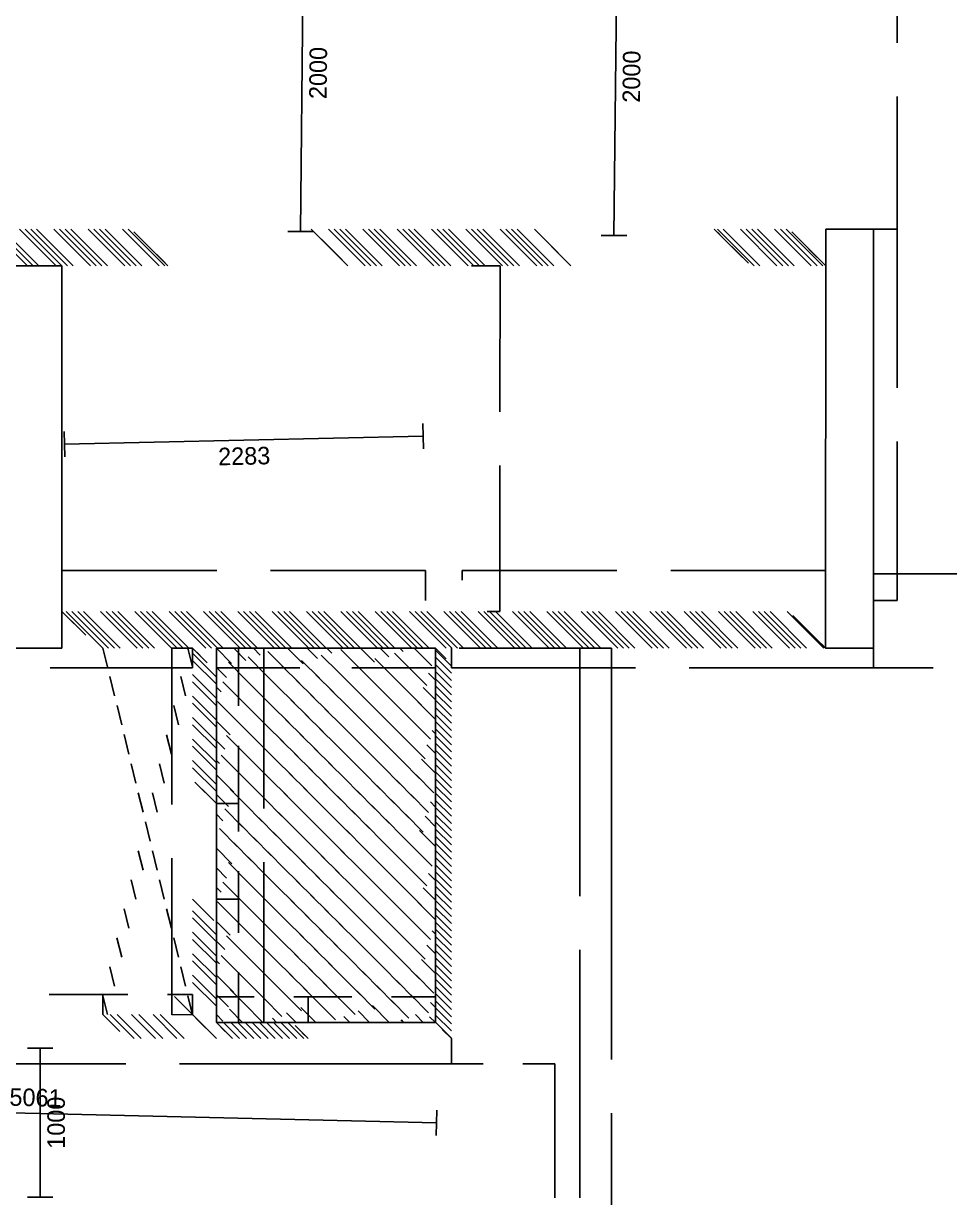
# Model space of a CAD drawing. Header units: metres. Extents: x -20.8 to 16.7, y -14.9 to 14.7.
# Drawn here: x -2.85 to 2.97, y -8.81 to -1.44 of the extents above; entities that cross this region are included whole.
import ezdxf
from ezdxf.enums import TextEntityAlignment as Align

# ---------------------------------------------------------------- set-up
doc = ezdxf.new("R2010")
doc.units = ezdxf.units.M
for name, color, linetype in [('CAD_DIM_TEXT', 3, 'Continuous'), ('CAD_DIM_WALL_TO_WALL', 1, 'Continuous'), ('CAD_PLAN_WALLS', 8, 'Continuous')]:
    doc.layers.add(name, color=color, linetype=linetype)

msp = doc.modelspace()

# ---------------------------------------------------------------- linework, layer by layer
at = {"layer": 'CAD_DIM_WALL_TO_WALL'}
for p, q in [((-1.0861, -0.7546), (-1.1063, -2.7462)), ((0.882, -0.7746), (0.8617, -2.7716)), ((-1.1863, -2.7454), (-1.0263, -2.747)), ((0.7817, -2.7708), (0.9417, -2.7724)), ((-0.3376, -3.9504), (-0.334, -4.1104)), ((-2.5912, -4.0006), (-2.5877, -4.1606)), ((-0.3358, -4.0304), (-2.5895, -4.0806)), ((-2.8212, -7.8728), (-2.6612, -7.8729)), ((-2.7412, -7.8729), (-2.7417, -8.807)), ((-5.2937, -8.2234), (-0.2526, -8.3402)), ((-0.2545, -8.4201), (-0.2508, -8.2602)), ((-2.8217, -8.807), (-2.6617, -8.8071))]:
    msp.add_line(p, q, dxfattribs=at)
at = {"layer": 'CAD_PLAN_WALLS'}
for p, q in [((2.6409, -0.7304), (2.6409, -1.5618)), ((2.6409, -1.8995), (2.6409, -2.7309)), ((-3.0514, -2.7307), (-2.8214, -2.9608)), ((-3.0155, -2.7307), (-2.7854, -2.9608)), ((-2.9796, -2.7307), (-2.7495, -2.9608)), ((-2.8718, -2.7307), (-2.6417, -2.9608)), ((-2.8358, -2.7307), (-2.6058, -2.9608)), ((-2.7999, -2.7307), (-2.5699, -2.9608)), ((-2.764, -2.7307), (-2.5339, -2.9608)), ((-2.6562, -2.7307), (-2.4261, -2.9608)), ((-2.6203, -2.7307), (-2.3902, -2.9608)), ((-2.5843, -2.7307), (-2.3543, -2.9608)), ((-2.5484, -2.7307), (-2.3184, -2.9608)), ((-2.4406, -2.7307), (-2.2106, -2.9608)), ((-2.4047, -2.7307), (-2.1746, -2.9608)), ((-2.3688, -2.7307), (-2.1387, -2.9608)), ((-2.3328, -2.7307), (-2.1028, -2.9608)), ((-2.225, -2.7308), (-1.995, -2.9608)), ((-2.1891, -2.7308), (-1.9591, -2.9608)), ((-2.1532, -2.7473), (-1.9397, -2.9608)), ((-2.1173, -2.7833), (-1.9397, -2.9608)), ((-1.0395, -2.7308), (-0.9171, -2.8532)), ((-1.0395, -2.7308), (-0.8812, -2.8891)), ((-1.0395, -2.7308), (-0.8453, -2.925)), ((-1.0395, -2.7308), (-1.0249, -2.7454)), ((-1.0394, -2.7308), (-0.8093, -2.9608)), ((-0.9316, -2.7308), (-0.7016, -2.9608)), ((-0.8957, -2.7308), (-0.6656, -2.9608)), ((-0.8597, -2.7308), (-0.6297, -2.9608)), ((-0.8238, -2.7308), (-0.5938, -2.9608)), ((-0.716, -2.7308), (-0.486, -2.9608)), ((-0.6801, -2.7308), (-0.4501, -2.9608)), ((-0.6442, -2.7308), (-0.4141, -2.9608)), ((-0.6082, -2.7308), (-0.3782, -2.9608)), ((-0.5005, -2.7308), (-0.2704, -2.9609)), ((-0.4645, -2.7308), (-0.2345, -2.9609)), ((-0.4286, -2.7308), (-0.1986, -2.9609)), ((-0.3927, -2.7308), (-0.1626, -2.9609)), ((-0.2849, -2.7308), (-0.0548, -2.9609)), ((-0.249, -2.7308), (-0.0189, -2.9609)), ((-0.213, -2.7308), (0.017, -2.9609)), ((-0.1771, -2.7308), (0.053, -2.9609)), ((-0.0693, -2.7308), (0.1607, -2.9609)), ((-0.0334, -2.7308), (0.1967, -2.9609)), ((0.0026, -2.7308), (0.2326, -2.9609)), ((0.0385, -2.7308), (0.2685, -2.9609)), ((0.1463, -2.7308), (0.3763, -2.9609)), ((0.1822, -2.7308), (0.4122, -2.9609)), ((0.2181, -2.7308), (0.4482, -2.9609)), ((0.2541, -2.7308), (0.4841, -2.9609)), ((0.3618, -2.7319), (0.5908, -2.9609)), ((0.3978, -2.7678), (0.5908, -2.9609)), ((1.491, -2.7308), (1.6698, -2.9096)), ((1.491, -2.7308), (1.7057, -2.9455)), ((1.491, -2.7308), (1.526, -2.7659)), ((1.491, -2.7308), (1.562, -2.8018)), ((1.5116, -2.7308), (1.7416, -2.9609)), ((1.5475, -2.7308), (1.7775, -2.9609)), ((1.6553, -2.7308), (1.8853, -2.9609)), ((1.6912, -2.7308), (1.9213, -2.9609)), ((1.7271, -2.7308), (1.9572, -2.9609)), ((1.7631, -2.7308), (1.9931, -2.9609)), ((1.8709, -2.7309), (2.1009, -2.9609)), ((1.9068, -2.7309), (2.1368, -2.9609)), ((1.9427, -2.7309), (2.1728, -2.9609)), ((1.9786, -2.7484), (2.1912, -2.9609)), ((2.1911, -5.3614), (2.1912, -2.7309)), ((2.1912, -2.7309), (2.4912, -2.7309)), ((2.4912, -2.7309), (2.6409, -2.7309)), ((2.4912, -2.7309), (2.6409, -2.7309)), ((2.4912, -2.7309), (2.4912, -5.3614)), ((2.6409, -2.7308), (2.6409, -3.7273)), ((0.4337, -2.8037), (0.5908, -2.9609)), ((0.4696, -2.8397), (0.5908, -2.9609)), ((2.0864, -2.8562), (2.1912, -2.9609)), ((-2.0095, -2.8911), (-1.9397, -2.9608)), ((-1.9735, -2.927), (-1.9397, -2.9608)), ((2.1224, -2.8921), (2.1912, -2.9609)), ((2.1583, -2.928), (2.1912, -2.9609)), ((-2.9049, -2.9608), (-2.6049, -2.9608)), ((-2.6049, -2.9608), (-2.6049, -5.3613)), ((-0.0326, -2.9609), (0.1461, -2.9609)), ((0.1461, -2.9608), (0.146, -3.8773)), ((2.6409, -4.065), (2.6408, -5.0614)), ((0.146, -4.2149), (0.146, -5.1314)), ((-2.605, -4.8738), (-1.6325, -4.8738)), ((-2.6049, -4.8737), (-2.6049, -4.9354)), ((-1.2944, -4.8738), (-0.3219, -4.8738)), ((-0.3219, -4.8738), (-0.3219, -5.0613)), ((-0.0919, -4.8738), (-0.0919, -4.9355)), ((-0.0919, -4.8738), (0.8806, -4.8739)), ((1.2187, -4.8739), (2.1912, -4.8739)), ((2.1911, -4.8738), (2.1911, -5.0614)), ((2.4911, -4.8953), (3.4476, -4.8954)), ((2.4912, -4.8953), (2.4912, -5.0614)), ((2.4912, -5.0614), (2.6409, -5.0614)), ((-2.6049, -5.1313), (-2.4554, -5.2808)), ((-2.6049, -5.1313), (-2.4913, -5.2449)), ((-2.6049, -5.1313), (-2.5273, -5.2089)), ((-2.6049, -5.1313), (-2.5632, -5.173)), ((-2.5777, -5.1313), (-2.3476, -5.3613)), ((-2.5418, -5.1313), (-2.3117, -5.3613)), ((-2.5058, -5.1313), (-2.2758, -5.3613)), ((-2.4699, -5.1313), (-2.2398, -5.3613)), ((-2.3621, -5.1313), (-2.1321, -5.3613)), ((-2.3262, -5.1313), (-2.0961, -5.3613)), ((-2.2902, -5.1313), (-2.0602, -5.3613)), ((-2.2543, -5.1313), (-2.0243, -5.3613)), ((-2.1465, -5.1313), (-1.9165, -5.3613)), ((-2.1106, -5.1313), (-1.8806, -5.3613)), ((-2.0747, -5.1313), (-1.8446, -5.3613)), ((-2.0387, -5.1313), (-1.8087, -5.3613)), ((-1.931, -5.1313), (-1.7009, -5.3613)), ((-1.895, -5.1313), (-1.665, -5.3613)), ((-1.8591, -5.1313), (-1.6291, -5.3613)), ((-1.8232, -5.1313), (-1.5931, -5.3613)), ((-1.7154, -5.1313), (-1.4853, -5.3614)), ((-1.6795, -5.1313), (-1.4494, -5.3614)), ((-1.6435, -5.1313), (-1.4135, -5.3614)), ((-1.6076, -5.1313), (-1.3776, -5.3614)), ((-1.4998, -5.1313), (-1.2698, -5.3614)), ((-1.4639, -5.1313), (-1.2338, -5.3614)), ((-1.428, -5.1313), (-1.1979, -5.3614)), ((-1.392, -5.1313), (-1.162, -5.3614)), ((-1.2842, -5.1313), (-1.0542, -5.3614)), ((-1.2483, -5.1313), (-1.0183, -5.3614)), ((-1.2124, -5.1313), (-0.9823, -5.3614)), ((-1.1764, -5.1313), (-0.9464, -5.3614)), ((-1.0687, -5.1313), (-0.8386, -5.3614)), ((-1.0327, -5.1313), (-0.8027, -5.3614)), ((-0.9968, -5.1313), (-0.7668, -5.3614)), ((-0.9609, -5.1313), (-0.7308, -5.3614)), ((-0.8531, -5.1313), (-0.623, -5.3614)), ((-0.8172, -5.1313), (-0.5871, -5.3614)), ((-0.7812, -5.1313), (-0.5512, -5.3614)), ((-0.7453, -5.1313), (-0.5153, -5.3614)), ((-0.6375, -5.1313), (-0.4075, -5.3614)), ((-0.6016, -5.1313), (-0.3715, -5.3614)), ((-0.5657, -5.1313), (-0.3356, -5.3614)), ((-0.5297, -5.1313), (-0.2997, -5.3614)), ((-0.4219, -5.1313), (-0.1919, -5.3614)), ((-0.386, -5.1313), (-0.156, -5.3614)), ((-0.3501, -5.1313), (-0.12, -5.3614)), ((-0.3142, -5.1313), (-0.0841, -5.3614)), ((-0.2064, -5.1313), (0.0237, -5.3614)), ((-0.1704, -5.1313), (0.0596, -5.3614)), ((-0.1345, -5.1313), (0.0955, -5.3614)), ((-0.0986, -5.1313), (0.1315, -5.3614)), ((0.0092, -5.1313), (0.2392, -5.3614)), ((0.0451, -5.1313), (0.2752, -5.3614)), ((0.065, -5.1313), (0.146, -5.1313)), ((0.0811, -5.1313), (0.3111, -5.3614)), ((0.117, -5.1313), (0.347, -5.3614)), ((0.2248, -5.1313), (0.4548, -5.3614)), ((0.2607, -5.1313), (0.4907, -5.3614)), ((0.2966, -5.1313), (0.5267, -5.3614)), ((0.3326, -5.1313), (0.5626, -5.3614)), ((0.4404, -5.1313), (0.6704, -5.3614)), ((0.4763, -5.1313), (0.7063, -5.3614)), ((0.5122, -5.1313), (0.7423, -5.3614)), ((0.5481, -5.1313), (0.7782, -5.3614)), ((0.6559, -5.1314), (0.886, -5.3614)), ((0.6919, -5.1314), (0.9219, -5.3614)), ((0.7278, -5.1314), (0.9578, -5.3614)), ((0.7637, -5.1314), (0.9938, -5.3614)), ((0.8715, -5.1314), (1.1015, -5.3614)), ((0.9074, -5.1314), (1.1375, -5.3614)), ((0.9434, -5.1314), (1.1734, -5.3614)), ((0.9793, -5.1314), (1.2093, -5.3614)), ((1.0871, -5.1314), (1.3171, -5.3614)), ((1.123, -5.1314), (1.353, -5.3614)), ((1.1589, -5.1314), (1.389, -5.3614)), ((1.1949, -5.1314), (1.4249, -5.3614)), ((1.3026, -5.1314), (1.5327, -5.3614)), ((1.3386, -5.1314), (1.5686, -5.3614)), ((1.3745, -5.1314), (1.6045, -5.3614)), ((1.4104, -5.1314), (1.6405, -5.3614)), ((1.5182, -5.1314), (1.7483, -5.3614)), ((1.5541, -5.1314), (1.7842, -5.3614)), ((1.5901, -5.1314), (1.8201, -5.3614)), ((1.626, -5.1314), (1.856, -5.3614)), ((1.7338, -5.1314), (1.9638, -5.3614)), ((1.7697, -5.1314), (1.9998, -5.3614)), ((1.8057, -5.1314), (2.0357, -5.3614)), ((1.8416, -5.1314), (2.0716, -5.3614)), ((1.9494, -5.1314), (2.1794, -5.3614)), ((1.9853, -5.1556), (2.1911, -5.3614)), ((2.0212, -5.1915), (2.1911, -5.3614)), ((2.0572, -5.2275), (2.1911, -5.3614)), ((-2.6049, -5.3613), (-2.905, -5.3613)), ((-2.3474, -5.3613), (-2.3185, -5.4793)), ((-1.915, -5.3613), (-1.7848, -5.3613)), ((-1.9149, -5.3613), (-1.915, -6.3428)), ((-1.8136, -5.3613), (-1.7848, -5.4793)), ((-1.7848, -5.3613), (-1.7377, -5.4084)), ((-1.7848, -5.3613), (-1.6928, -5.4533)), ((-1.7848, -5.3613), (-1.7848, -5.4845)), ((-1.6348, -7.7105), (-1.6347, -5.3614)), ((-1.6347, -5.3614), (-1.5393, -5.4568)), ((-1.6347, -5.3614), (-1.4965, -5.3614)), ((-1.6347, -5.3614), (-1.6347, -5.4845)), ((-1.6347, -5.3614), (-1.3373, -5.3614)), ((-1.6347, -5.3614), (-0.2594, -5.3614)), ((-1.5263, -5.3614), (-1.4495, -5.4381)), ((-1.4965, -5.3613), (-1.4965, -5.7242)), ((-1.4028, -5.3614), (-1.3597, -5.4044)), ((-1.3373, -5.3613), (-1.3373, -6.3678)), ((-1.1894, -5.3614), (-1.0902, -5.4606)), ((-1.0659, -5.3614), (-1.0004, -5.4269)), ((-0.9424, -5.3614), (-0.9106, -5.3932)), ((-0.8526, -5.3708), (-0.7403, -5.483)), ((-0.7291, -5.3614), (-0.6411, -5.4494)), ((-0.6056, -5.3614), (-0.5513, -5.4157)), ((-0.4821, -5.3614), (-0.4614, -5.382)), ((-0.3923, -5.3614), (-0.2818, -5.4718)), ((-0.2594, -5.3614), (-0.2595, -7.7106)), ((-0.2594, -5.3614), (-0.2594, -5.4845)), ((-0.2594, -5.3614), (-0.2369, -5.3839)), ((-0.2594, -5.3614), (-0.192, -5.4288)), ((-0.2594, -5.3737), (-0.1594, -5.4737)), ((-0.1594, -5.3614), (-0.1594, -5.4845)), ((-0.1094, -5.3614), (0.6485, -5.3614)), ((-0.1094, -5.3614), (0.8465, -5.3614)), ((0.6484, -5.3614), (0.6484, -6.9189)), ((0.8465, -5.3614), (0.8464, -7.9441)), ((2.1649, -5.3353), (2.1911, -5.3614)), ((2.4912, -5.3614), (2.1911, -5.3614)), ((2.4912, -5.3614), (2.4912, -5.4846)), ((2.4912, -5.3614), (2.4912, -5.4846)), ((-1.7848, -5.3931), (-1.6347, -5.5431)), ((-1.7848, -5.438), (-1.6347, -5.588)), ((-1.5599, -5.4493), (-1.4477, -5.5616)), ((-1.4364, -5.4157), (-1.3242, -5.5279)), ((-1.3129, -5.382), (-1.2007, -5.4943)), ((-1.0996, -5.4381), (-0.9873, -5.5504)), ((-0.9761, -5.4044), (-0.8638, -5.5167)), ((-0.6393, -5.4269), (-0.527, -5.5392)), ((-0.5158, -5.3932), (-0.4035, -5.5055)), ((-0.2594, -5.4186), (-0.1594, -5.5186)), ((-2.678, -5.4844), (-1.7847, -5.4844)), ((-1.6348, -5.4844), (-1.1103, -5.4845)), ((-1.6347, -5.483), (-1.5712, -5.5466)), ((-1.3466, -5.5055), (-1.2343, -5.6178)), ((-1.2231, -5.4718), (-1.1108, -5.5841)), ((-0.8863, -5.4943), (-0.774, -5.6066)), ((-0.7839, -5.4845), (-0.2594, -5.4845)), ((-0.7628, -5.4606), (-0.6505, -5.5729)), ((-0.5494, -5.5167), (-0.4372, -5.629)), ((-0.4259, -5.4831), (-0.3137, -5.5953)), ((-0.3024, -5.5186), (-0.2594, -5.5617)), ((-0.2594, -5.4635), (-0.1594, -5.5636)), ((-0.2594, -5.5084), (-0.1594, -5.6085)), ((-0.1595, -5.4845), (0.9971, -5.4845)), ((1.3347, -5.4845), (2.4912, -5.4845)), ((2.4911, -5.4845), (2.8656, -5.4845)), ((-2.3037, -5.54), (-2.274, -5.6614)), ((-1.8582, -5.54), (-1.8285, -5.6615)), ((-1.7848, -5.5278), (-1.6347, -5.6778)), ((-1.7848, -5.5727), (-1.6347, -5.7228)), ((-1.5936, -5.5728), (-1.4814, -5.6851)), ((-1.4701, -5.5392), (-1.3578, -5.6514)), ((-1.2568, -5.5953), (-1.1445, -5.7076)), ((-1.1333, -5.5616), (-1.021, -5.6739)), ((-1.0098, -5.5279), (-0.8975, -5.6402)), ((-0.7965, -5.5841), (-0.6842, -5.6964)), ((-0.673, -5.5504), (-0.5607, -5.6627)), ((-0.2594, -5.5534), (-0.1594, -5.6534)), ((-0.2594, -5.5983), (-0.1594, -5.6983)), ((-1.7848, -5.6625), (-1.6347, -5.8126)), ((-1.6347, -5.6065), (-1.6049, -5.6364)), ((-1.5038, -5.6627), (-1.3915, -5.775)), ((-1.3803, -5.629), (-1.268, -5.7413)), ((-1.0435, -5.6515), (-0.9312, -5.7637)), ((-0.92, -5.6178), (-0.8077, -5.7301)), ((-0.7066, -5.6739), (-0.5944, -5.7862)), ((-0.5831, -5.6402), (-0.4709, -5.7525)), ((-0.4596, -5.6066), (-0.3474, -5.7188)), ((-0.3361, -5.6085), (-0.2594, -5.6852)), ((-0.2594, -5.6432), (-0.1594, -5.7432)), ((-2.2591, -5.7222), (-2.2294, -5.8436)), ((-1.9027, -5.7222), (-1.873, -5.8436)), ((-1.7848, -5.7075), (-1.6347, -5.8575)), ((-1.6273, -5.6964), (-1.515, -5.8086)), ((-1.2905, -5.7188), (-1.1782, -5.8311)), ((-1.167, -5.6851), (-1.0547, -5.7974)), ((-0.9537, -5.7413), (-0.8414, -5.8536)), ((-0.8301, -5.7076), (-0.7179, -5.8199)), ((-0.4933, -5.7301), (-0.381, -5.8423)), ((-0.3698, -5.6983), (-0.2594, -5.8087)), ((-0.2594, -5.6881), (-0.1594, -5.7881)), ((-0.2594, -5.733), (-0.1594, -5.833)), ((-1.7848, -5.7973), (-1.6347, -5.9473)), ((-1.6347, -5.8199), (-1.5487, -5.9059)), ((-1.5375, -5.7862), (-1.4252, -5.8985)), ((-1.414, -5.7525), (-1.3017, -5.8648)), ((-1.2007, -5.8086), (-1.0884, -5.9209)), ((-1.0772, -5.775), (-0.9649, -5.8872)), ((-0.7403, -5.7974), (-0.628, -5.9097)), ((-0.6168, -5.7637), (-0.5045, -5.876)), ((-0.4035, -5.8199), (-0.2912, -5.9322)), ((-0.2594, -5.7779), (-0.1594, -5.8779)), ((-1.7848, -5.8422), (-1.6347, -5.9922)), ((-1.4477, -5.876), (-1.3354, -5.9883)), ((-1.3242, -5.8423), (-1.2119, -5.9546)), ((-0.9873, -5.8648), (-0.8751, -5.9771)), ((-0.8638, -5.8311), (-0.7516, -5.9434)), ((-0.6505, -5.8872), (-0.5382, -5.9995)), ((-0.527, -5.8536), (-0.4147, -5.9658)), ((-0.28, -5.8779), (-0.2594, -5.8985)), ((-0.2594, -5.8228), (-0.1594, -5.9228)), ((-0.2594, -5.8677), (-0.1594, -5.9678)), ((-2.2146, -5.9043), (-2.1849, -6.0258)), ((-1.9473, -5.9044), (-1.9176, -6.0258)), ((-1.7848, -5.932), (-1.6347, -6.082)), ((-1.6347, -5.9434), (-1.5824, -5.9957)), ((-1.5712, -5.9097), (-1.4589, -6.022)), ((-1.3579, -5.9658), (-1.2456, -6.0781)), ((-1.2344, -5.9321), (-1.1221, -6.0444)), ((-1.1108, -5.8985), (-0.9986, -6.0107)), ((-0.8975, -5.9546), (-0.7852, -6.0669)), ((-0.774, -5.9209), (-0.6617, -6.0332)), ((-0.4372, -5.9434), (-0.3249, -6.0557)), ((-0.3137, -5.9678), (-0.2594, -6.022)), ((-0.2594, -5.9126), (-0.1594, -6.0127)), ((-0.2594, -5.9576), (-0.1594, -6.0576)), ((-1.7848, -5.9769), (-1.6347, -6.127)), ((-1.6049, -6.0332), (-1.4926, -6.1455)), ((-1.4965, -5.9737), (-1.4965, -6.3366)), ((-1.4814, -5.9995), (-1.3691, -6.1118)), ((-1.1445, -6.022), (-1.0323, -6.1342)), ((-1.021, -5.9883), (-0.9088, -6.1006)), ((-0.6842, -6.0108), (-0.5719, -6.123)), ((-0.5607, -5.9771), (-0.4484, -6.0894)), ((-0.2594, -6.0025), (-0.1594, -6.1025)), ((-2.17, -6.0865), (-2.1403, -6.208)), ((-1.9918, -6.0865), (-1.9621, -6.208)), ((-1.7848, -6.0667), (-1.6347, -6.2168)), ((-1.7848, -6.1117), (-1.6347, -6.2617)), ((-1.6347, -6.0669), (-1.6161, -6.0855)), ((-1.3915, -6.0893), (-1.2793, -6.2016)), ((-1.268, -6.0556), (-1.1558, -6.1679)), ((-1.0547, -6.1118), (-0.9424, -6.2241)), ((-0.9312, -6.0781), (-0.8189, -6.1904)), ((-0.8077, -6.0444), (-0.6954, -6.1567)), ((-0.5944, -6.1006), (-0.4821, -6.2129)), ((-0.4709, -6.0669), (-0.3586, -6.1792)), ((-0.3474, -6.0576), (-0.2594, -6.1455)), ((-0.2594, -6.0474), (-0.1594, -6.1474)), ((-0.2594, -6.0923), (-0.1594, -6.1923)), ((-1.6347, -6.1567), (-1.5263, -6.2652)), ((-1.5151, -6.123), (-1.4028, -6.2353)), ((-1.3017, -6.1792), (-1.1894, -6.2914)), ((-1.1782, -6.1455), (-1.0659, -6.2578)), ((-0.8414, -6.1679), (-0.7291, -6.2802)), ((-0.7179, -6.1343), (-0.6056, -6.2465)), ((-0.381, -6.1567), (-0.2688, -6.269)), ((-0.2594, -6.1372), (-0.1594, -6.2372)), ((-0.2594, -6.1821), (-0.1594, -6.2821)), ((-1.7698, -6.2015), (-1.6347, -6.3366)), ((-1.7249, -6.2464), (-1.6347, -6.3366)), ((-1.5487, -6.2465), (-1.4365, -6.3588)), ((-1.4252, -6.2128), (-1.313, -6.3251)), ((-1.0884, -6.2353), (-0.9761, -6.3476)), ((-0.9649, -6.2016), (-0.8526, -6.3139)), ((-0.7516, -6.2578), (-0.6393, -6.37)), ((-0.6281, -6.2241), (-0.5158, -6.3364)), ((-0.5046, -6.1904), (-0.3923, -6.3027)), ((-0.2594, -6.227), (-0.1594, -6.327)), ((-2.1255, -6.2687), (-2.0958, -6.3901)), ((-2.0364, -6.2687), (-2.0067, -6.3901)), ((-1.6347, -6.2802), (-1.56, -6.355)), ((-1.6347, -6.3366), (-1.4965, -6.3366)), ((-1.6347, -6.3366), (-1.4965, -6.3366)), ((-1.4965, -6.3365), (-1.4965, -6.5122)), ((-1.4589, -6.3363), (-1.3466, -6.4486)), ((-1.3354, -6.3027), (-1.2231, -6.4149)), ((-1.2119, -6.269), (-1.0996, -6.3813)), ((-0.9986, -6.3251), (-0.8863, -6.4374)), ((-0.8751, -6.2914), (-0.7628, -6.4037)), ((-0.5382, -6.3139), (-0.426, -6.4262)), ((-0.4147, -6.2802), (-0.3025, -6.3925)), ((-0.2912, -6.327), (-0.2594, -6.3588)), ((-0.2594, -6.2719), (-0.1594, -6.372)), ((-0.2594, -6.3168), (-0.1594, -6.4169)), ((-1.6348, -6.4037), (-1.5937, -6.4448)), ((-1.5824, -6.37), (-1.4701, -6.4823)), ((-1.2456, -6.3925), (-1.1333, -6.5048)), ((-1.1221, -6.3588), (-1.0098, -6.4711)), ((-0.7853, -6.3813), (-0.673, -6.4935)), ((-0.6617, -6.3476), (-0.5495, -6.4599)), ((-0.4484, -6.4037), (-0.3361, -6.516)), ((-0.2594, -6.3618), (-0.1594, -6.4618)), ((-0.2594, -6.4067), (-0.1594, -6.5067)), ((-2.0809, -6.4509), (-2.0513, -6.5723)), ((-2.0809, -6.4509), (-2.0513, -6.5723)), ((-1.4926, -6.4598), (-1.3803, -6.5721)), ((-1.3691, -6.4262), (-1.2568, -6.5384)), ((-1.1558, -6.4823), (-1.0435, -6.5946)), ((-1.0323, -6.4486), (-0.92, -6.5609)), ((-0.9088, -6.4149), (-0.7965, -6.5272)), ((-0.6954, -6.4711), (-0.5832, -6.5834)), ((-0.5719, -6.4374), (-0.4596, -6.5497)), ((-0.3249, -6.4169), (-0.2594, -6.4823)), ((-0.2594, -6.4516), (-0.1594, -6.5516)), ((-1.6161, -6.4935), (-1.5038, -6.6058)), ((-1.4028, -6.5497), (-1.2905, -6.662)), ((-1.2793, -6.516), (-1.167, -6.6283)), ((-0.9424, -6.5385), (-0.8302, -6.6507)), ((-0.8189, -6.5048), (-0.7067, -6.6171)), ((-0.4821, -6.5272), (-0.3698, -6.6395)), ((-0.3586, -6.5067), (-0.2595, -6.6058)), ((-0.2595, -6.5414), (-0.1594, -6.6414)), ((-0.2594, -6.4965), (-0.1594, -6.5965)), ((-1.6348, -6.617), (-1.5375, -6.7143)), ((-1.5263, -6.5834), (-1.414, -6.6956)), ((-1.1895, -6.6058), (-1.0772, -6.7181)), ((-1.0659, -6.5721), (-0.9537, -6.6844)), ((-0.8526, -6.6283), (-0.7403, -6.7406)), ((-0.7291, -6.5946), (-0.6168, -6.7069)), ((-0.6056, -6.5609), (-0.4933, -6.6732)), ((-0.3923, -6.6171), (-0.28, -6.7293)), ((-0.2595, -6.5863), (-0.1594, -6.6863)), ((-0.2595, -6.6312), (-0.1594, -6.7312)), ((-2.1255, -6.633), (-2.0958, -6.7545)), ((-2.0364, -6.633), (-2.0067, -6.7545)), ((-1.915, -6.6804), (-1.915, -7.6619)), ((-1.4365, -6.6732), (-1.3242, -6.7855)), ((-1.3374, -6.7055), (-1.3374, -7.7119)), ((-1.313, -6.6395), (-1.2007, -6.7518)), ((-1.0996, -6.6956), (-0.9874, -6.8079)), ((-0.9761, -6.662), (-0.8639, -6.7742)), ((-0.6393, -6.6844), (-0.527, -6.7967)), ((-0.5158, -6.6507), (-0.4035, -6.763)), ((-0.2595, -6.6761), (-0.1594, -6.7762)), ((-1.6348, -6.7405), (-1.5712, -6.8041)), ((-1.56, -6.7069), (-1.4477, -6.8191)), ((-1.4965, -6.7611), (-1.4965, -6.9367)), ((-1.3466, -6.763), (-1.2344, -6.8753)), ((-1.2231, -6.7293), (-1.1109, -6.8416)), ((-0.8863, -6.7518), (-0.774, -6.8641)), ((-0.7628, -6.7181), (-0.6505, -6.8304)), ((-0.5495, -6.7742), (-0.4372, -6.8865)), ((-0.426, -6.7406), (-0.3137, -6.8528)), ((-0.3025, -6.7762), (-0.2595, -6.8192)), ((-0.2595, -6.721), (-0.1594, -6.8211)), ((-0.2595, -6.766), (-0.1594, -6.866)), ((-2.1701, -6.8152), (-2.1404, -6.9367)), ((-1.9919, -6.8152), (-1.9622, -6.9367)), ((-1.5937, -6.8304), (-1.4814, -6.9426)), ((-1.4702, -6.7967), (-1.3579, -6.909)), ((-1.2568, -6.8528), (-1.1446, -6.9651)), ((-1.1333, -6.8191), (-1.021, -6.9314)), ((-1.0098, -6.7855), (-0.8975, -6.8977)), ((-0.7965, -6.8416), (-0.6842, -6.9539)), ((-0.673, -6.8079), (-0.5607, -6.9202)), ((-0.2595, -6.8109), (-0.1594, -6.9109)), ((-1.6348, -6.864), (-1.6049, -6.8939)), ((-1.5038, -6.9202), (-1.3916, -7.0325)), ((-1.3803, -6.8865), (-1.2681, -6.9988)), ((-1.0435, -6.909), (-0.9312, -7.0212)), ((-0.92, -6.8753), (-0.8077, -6.9876)), ((-0.5832, -6.8978), (-0.4709, -7.01)), ((-0.4597, -6.8641), (-0.3474, -6.9764)), ((-0.3362, -6.866), (-0.2595, -6.9427)), ((-0.2595, -6.8558), (-0.1594, -6.9558)), ((-0.2595, -6.9007), (-0.1594, -7.0007)), ((-2.2146, -6.9974), (-2.1849, -7.1188)), ((-1.9473, -6.9974), (-1.9176, -7.1188)), ((-1.7848, -6.9367), (-1.6963, -7.0252)), ((-1.7848, -6.9367), (-1.6514, -7.0701)), ((-1.6348, -6.9367), (-1.4965, -6.9367)), ((-1.6348, -6.9367), (-1.4965, -6.9367)), ((-1.6273, -6.9539), (-1.5151, -7.0661)), ((-1.4965, -6.9366), (-1.4966, -7.1473)), ((-1.2905, -6.9763), (-1.1782, -7.0886)), ((-1.167, -6.9426), (-1.0547, -7.0549)), ((-0.9537, -6.9988), (-0.8414, -7.1111)), ((-0.8302, -6.9651), (-0.7179, -7.0774)), ((-0.7067, -6.9314), (-0.5944, -7.0437)), ((-0.4933, -6.9876), (-0.3811, -7.0999)), ((-0.3698, -6.9558), (-0.2595, -7.0662)), ((-0.2595, -6.9456), (-0.1594, -7.0456)), ((-0.2595, -6.9905), (-0.1594, -7.0905)), ((-1.7848, -7.0099), (-1.6348, -7.1599)), ((-1.7848, -7.0548), (-1.6348, -7.2048)), ((-1.5375, -7.0437), (-1.4253, -7.156)), ((-1.414, -7.01), (-1.3017, -7.1223)), ((-1.2007, -7.0662), (-1.0884, -7.1784)), ((-1.0772, -7.0325), (-0.9649, -7.1448)), ((-0.7404, -7.0549), (-0.6281, -7.1672)), ((-0.6168, -7.0213), (-0.5046, -7.1335)), ((-0.2595, -7.0354), (-0.1594, -7.1354)), ((-1.7848, -7.1446), (-1.6348, -7.2946)), ((-1.6348, -7.0774), (-1.5488, -7.1634)), ((-1.4477, -7.1335), (-1.3354, -7.2458)), ((-1.3242, -7.0998), (-1.2119, -7.2121)), ((-0.9874, -7.1223), (-0.8751, -7.2346)), ((-0.8639, -7.0886), (-0.7516, -7.2009)), ((-0.6505, -7.1448), (-0.5383, -7.257)), ((-0.527, -7.1111), (-0.4148, -7.2234)), ((-0.4035, -7.0774), (-0.2912, -7.1897)), ((-0.28, -7.1354), (-0.2595, -7.156)), ((-0.2595, -7.0803), (-0.1594, -7.1804)), ((-0.2595, -7.1252), (-0.1594, -7.2253)), ((-2.2592, -7.1796), (-2.2295, -7.301)), ((-1.9028, -7.1796), (-1.8731, -7.301)), ((-1.7848, -7.1895), (-1.6348, -7.3396)), ((-1.6348, -7.2009), (-1.5824, -7.2532)), ((-1.5712, -7.1672), (-1.4589, -7.2795)), ((-1.2344, -7.1897), (-1.1221, -7.3019)), ((-1.1109, -7.156), (-0.9986, -7.2683)), ((-0.8975, -7.2121), (-0.7853, -7.3244)), ((-0.774, -7.1784), (-0.6618, -7.2907)), ((-0.4372, -7.2009), (-0.3249, -7.3132)), ((-0.2595, -7.1702), (-0.1594, -7.2702)), ((-0.2595, -7.2151), (-0.1594, -7.3151)), ((-1.7848, -7.2793), (-1.6348, -7.4294)), ((-1.6049, -7.2907), (-1.4926, -7.403)), ((-1.4814, -7.257), (-1.3691, -7.3693)), ((-1.3579, -7.2233), (-1.2456, -7.3356)), ((-1.1446, -7.2795), (-1.0323, -7.3918)), ((-1.0211, -7.2458), (-0.9088, -7.3581)), ((-0.6842, -7.2683), (-0.5719, -7.3805)), ((-0.5607, -7.2346), (-0.4484, -7.3469)), ((-0.3137, -7.2253), (-0.2595, -7.2795)), ((-0.2595, -7.26), (-0.1594, -7.36)), ((0.6484, -7.2546), (0.6483, -8.8122)), ((-2.3037, -7.3617), (-2.274, -7.4832)), ((-1.8582, -7.3617), (-1.8285, -7.4832)), ((-1.7848, -7.3243), (-1.6348, -7.4743)), ((-1.6348, -7.3244), (-1.6161, -7.343)), ((-1.3916, -7.3468), (-1.2793, -7.4591)), ((-1.2681, -7.3132), (-1.1558, -7.4254)), ((-0.9312, -7.3356), (-0.819, -7.4479)), ((-0.8077, -7.3019), (-0.6955, -7.4142)), ((-0.5944, -7.3581), (-0.4821, -7.4704)), ((-0.4709, -7.3244), (-0.3586, -7.4367)), ((-0.3474, -7.3151), (-0.2595, -7.403)), ((-0.2595, -7.3049), (-0.1594, -7.4049)), ((-0.2595, -7.3498), (-0.1595, -7.4498)), ((-1.7848, -7.4141), (-1.6348, -7.5641)), ((-1.6348, -7.4142), (-1.5263, -7.5227)), ((-1.5151, -7.3805), (-1.4028, -7.4928)), ((-1.4966, -7.396), (-1.4966, -7.7119)), ((-1.3018, -7.4367), (-1.1895, -7.5489)), ((-1.1782, -7.403), (-1.066, -7.5153)), ((-1.0547, -7.3693), (-0.9425, -7.4816)), ((-0.8414, -7.4255), (-0.7291, -7.5377)), ((-0.7179, -7.3918), (-0.6056, -7.5041)), ((-0.3811, -7.4142), (-0.2688, -7.5265)), ((-0.2595, -7.3947), (-0.1595, -7.4947)), ((-0.2595, -7.4396), (-0.1595, -7.5396)), ((-1.7848, -7.459), (-1.6348, -7.609)), ((-1.5488, -7.504), (-1.4365, -7.6163)), ((-1.4253, -7.4703), (-1.313, -7.5826)), ((-1.0884, -7.4928), (-0.9762, -7.6051)), ((-0.9649, -7.4591), (-0.8526, -7.5714)), ((-0.7516, -7.5153), (-0.6393, -7.6276)), ((-0.6281, -7.4816), (-0.5158, -7.5939)), ((-0.5046, -7.4479), (-0.3923, -7.5602)), ((-0.2595, -7.4845), (-0.1595, -7.5846)), ((-2.685, -7.535), (-2.3474, -7.535)), ((-2.3475, -7.535), (-2.1905, -7.535)), ((-2.3474, -7.535), (-2.3474, -7.6618)), ((-2.3474, -7.535), (-2.3474, -7.6618)), ((-2.3474, -7.5439), (-2.3186, -7.6618)), ((-1.9418, -7.535), (-1.7848, -7.535)), ((-1.8978, -7.5488), (-1.6348, -7.8119)), ((-1.8137, -7.5439), (-1.7848, -7.6619)), ((-1.7848, -7.535), (-1.7848, -7.6619)), ((-1.6348, -7.5377), (-1.56, -7.6125)), ((-1.6348, -7.5496), (-1.6348, -7.6619)), ((-1.6348, -7.5496), (-1.3977, -7.5496)), ((-1.3354, -7.5602), (-1.2232, -7.6725)), ((-1.2119, -7.5265), (-1.0997, -7.6388)), ((-1.1482, -7.5496), (-1.0596, -7.5496)), ((-1.0597, -7.5496), (-1.0597, -7.7119)), ((-1.0597, -7.5496), (-1.0597, -7.7119)), ((-1.0597, -7.5496), (-0.7838, -7.5496)), ((-0.9986, -7.5826), (-0.8863, -7.6949)), ((-0.8751, -7.549), (-0.7628, -7.6612)), ((-0.5383, -7.5714), (-0.426, -7.6837)), ((-0.5353, -7.5497), (-0.2594, -7.5497)), ((-0.4148, -7.5377), (-0.3025, -7.65)), ((-0.2913, -7.5846), (-0.2595, -7.6163)), ((-0.2595, -7.5294), (-0.1595, -7.6295)), ((-0.2595, -7.5496), (-0.2595, -7.6619)), ((-0.2595, -7.5744), (-0.1595, -7.6744)), ((-2.3474, -7.6618), (-2.2868, -7.7225)), ((-2.3474, -7.6618), (-2.2418, -7.7674)), ((-2.3021, -7.6618), (-2.152, -7.8119)), ((-2.2571, -7.6618), (-2.1071, -7.8119)), ((-2.1673, -7.6618), (-2.0173, -7.8119)), ((-2.1224, -7.6618), (-1.9724, -7.8119)), ((-2.0326, -7.6618), (-1.8826, -7.8119)), ((-1.9877, -7.6618), (-1.8376, -7.8119)), ((-1.915, -7.6618), (-1.7848, -7.6619)), ((-1.8529, -7.5937), (-1.6348, -7.8119)), ((-1.6348, -7.6612), (-1.5937, -7.7023)), ((-1.5532, -7.6275), (-1.4702, -7.7105)), ((-1.4589, -7.5939), (-1.3467, -7.7061)), ((-1.1939, -7.65), (-1.1333, -7.7105)), ((-1.1041, -7.6163), (-1.0098, -7.7105)), ((-0.7448, -7.6388), (-0.673, -7.7106)), ((-0.655, -7.6051), (-0.5495, -7.7106)), ((-0.3855, -7.6612), (-0.3362, -7.7106)), ((-0.2595, -7.6193), (-0.1595, -7.7193)), ((-1.7631, -7.6835), (-1.6348, -7.8119)), ((-1.7182, -7.7285), (-1.6348, -7.8119)), ((-0.2595, -7.7106), (-1.6348, -7.7105)), ((-1.6348, -7.7119), (-1.4965, -7.7119)), ((-1.6348, -7.7119), (-1.3373, -7.7119)), ((-1.6348, -7.7119), (-1.5348, -7.8119)), ((-1.6348, -7.7119), (-1.5797, -7.767)), ((-1.5899, -7.7119), (-1.4899, -7.8119)), ((-1.545, -7.7119), (-1.4449, -7.8119)), ((-1.5, -7.7119), (-1.4, -7.8119)), ((-1.4551, -7.7119), (-1.3551, -7.8119)), ((-1.4102, -7.7119), (-1.3102, -7.8119)), ((-1.3653, -7.7119), (-1.2653, -7.8119)), ((-1.3204, -7.7119), (-1.2204, -7.8119)), ((-1.2837, -7.6837), (-1.2568, -7.7105)), ((-1.2755, -7.7119), (-1.1755, -7.8119)), ((-1.2306, -7.7119), (-1.1306, -7.8119)), ((-1.1857, -7.7119), (-1.0856, -7.8119)), ((-1.1408, -7.7308), (-1.0597, -7.8119)), ((-0.8346, -7.6725), (-0.7965, -7.7106)), ((-0.4753, -7.6949), (-0.4597, -7.7106)), ((-0.2957, -7.6744), (-0.2595, -7.7106)), ((-0.2595, -7.6642), (-0.1595, -7.7642)), ((-0.2595, -7.7091), (-0.1595, -7.8091)), ((-1.0958, -7.7757), (-1.0597, -7.8119)), ((-0.2174, -7.754), (-0.1595, -7.8119)), ((-0.1595, -7.8119), (-0.1595, -7.97)), ((-0.1595, -7.8119), (-0.1595, -7.97)), ((-3.9103, -7.9699), (-2.2027, -7.9699)), ((-1.867, -7.9699), (-0.1594, -7.97)), ((-0.1595, -7.97), (0.0411, -7.97)), ((0.2901, -7.97), (0.4907, -7.97)), ((0.4907, -7.9699), (0.4907, -8.8122)), ((0.8464, -8.2799), (0.8464, -10.8627))]:
    msp.add_line(p, q, dxfattribs=at)

# ---------------------------------------------------------------- texts
at = {"layer": 'CAD_DIM_TEXT'}
for s, rotation, p in [('2000', 89.41818, (-0.9962, -1.7514)), ('2000', 89.41818, (0.9718, -1.7741)), ('2283', 1.27603, (-1.4604, -4.1555)), ('5061', -1.32736, (-2.7708, -8.1818)), ('1000', 89.96883, (-2.6415, -8.34))]:
    msp.add_text(s, height=0.11, rotation=rotation, dxfattribs=at).set_placement(p, align=Align.MIDDLE_CENTER)

doc.saveas('drawing.dxf')
